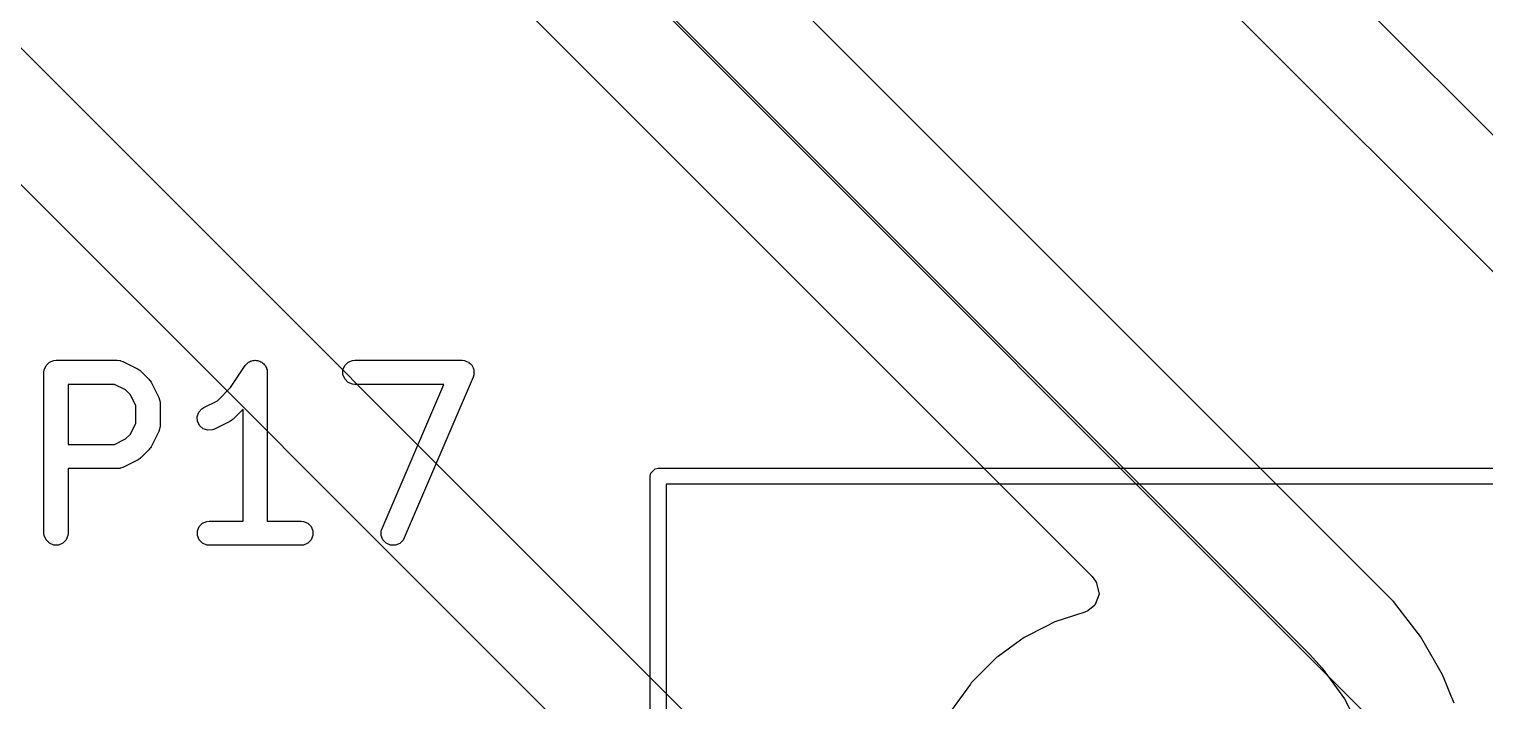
# Model space of a CAD drawing. Header units: inches. Extents: x 1.3 to 5.24, y -7.03 to -1.12.
# Drawn here: x 4.5472 to 4.9035, y -6.4172 to -6.2528 of the extents above; entities that cross this region are included whole.
import ezdxf

# ---------------------------------------------------------------- set-up
doc = ezdxf.new("R2010")
doc.units = ezdxf.units.IN
doc.header["$MEASUREMENT"] = 0
for name, color, linetype, true_color in [('B.Cu', 153, 'CONTINUOUS', 0x4d7fc4), ('F.Cu', 13, 'CONTINUOUS', 0xc83434), ('F.Silkscreen', 41, 'CONTINUOUS', 0xf2eda1)]:
    doc.layers.add(name, color=color, linetype=linetype, true_color=true_color)

msp = doc.modelspace()

# ---------------------------------------------------------------- linework, layer by layer
at = {"layer": 'B.Cu', "linetype": 'CONTINUOUS'}
for p, q in [((4.99959, -6.37294), (4.51966, -5.89301)), ((4.49409, -5.90088), (4.99152, -6.3983)), ((4.93634, -6.48231), (4.41008, -5.95606)), ((4.38999, -5.9694), (4.80737, -6.38678)), ((4.80737, -6.38678), (4.8082, -6.38789)), ((4.8082, -6.38789), (4.80844, -6.38832)), ((4.80905, -6.39106), (4.80809, -6.39364)), ((4.80844, -6.38832), (4.80846, -6.38837)), ((4.80846, -6.38837), (4.80905, -6.39106)), ((4.80801, -6.39374), (4.80635, -6.39515)), ((4.80809, -6.39364), (4.80801, -6.39374)), ((4.80809, -6.39364), (4.80809, -6.39364)), ((4.79822, -6.39788), (4.79605, -6.39898)), ((4.80282, -6.39638), (4.79822, -6.39788)), ((4.80554, -6.3955), (4.80282, -6.39638)), ((4.80628, -6.39519), (4.80554, -6.3955)), ((4.80635, -6.39515), (4.80628, -6.39519)), ((4.7907, -6.4017), (4.78805, -6.40363)), ((4.79605, -6.39898), (4.7907, -6.4017)), ((4.7907, -6.4017), (4.7907, -6.4017)), ((4.78805, -6.40363), (4.78435, -6.40632)), ((4.78805, -6.40363), (4.78805, -6.40363)), ((4.78406, -6.40648), (4.77775, -6.4128)), ((4.78435, -6.40632), (4.78406, -6.40648)), ((4.77775, -6.4128), (4.77758, -6.41309)), ((4.77579, -6.41555), (4.77297, -6.41944)), ((4.77758, -6.41309), (4.77579, -6.41555)), ((4.77579, -6.41555), (4.77579, -6.41555))]:
    msp.add_line(p, q, dxfattribs=at)
at = {"layer": 'F.Cu', "linetype": 'CONTINUOUS'}
for p, q in [((4.57916, -6.12438), (4.86054, -6.40576)), ((4.88109, -6.39287), (4.65017, -6.16196)), ((4.77702, -6.48927), (4.51294, -6.2252)), ((4.50487, -6.25056), (4.722, -6.46769)), ((4.88769, -6.40147), (4.88109, -6.39287)), ((4.88109, -6.39287), (4.88109, -6.39287)), ((4.88109, -6.39287), (4.88109, -6.39287)), ((4.88109, -6.39287), (4.88109, -6.39287)), ((4.89144, -6.40798), (4.88769, -6.40147)), ((4.88769, -6.40147), (4.88769, -6.40147)), ((4.86054, -6.40576), (4.86368, -6.40916)), ((4.86368, -6.40916), (4.86913, -6.41666)), ((4.89311, -6.41086), (4.89144, -6.40798)), ((4.89144, -6.40798), (4.89144, -6.40798)), ((4.89408, -6.41322), (4.89311, -6.41086)), ((4.89525, -6.41604), (4.89408, -6.41322)), ((4.89538, -6.41634), (4.89525, -6.41604)), ((4.89596, -6.41775), (4.89538, -6.41634)), ((4.86913, -6.41666), (4.87334, -6.42491))]:
    msp.add_line(p, q, dxfattribs=at)
at = {"layer": 'F.Silkscreen', "linetype": 'CONTINUOUS'}
for p, q in [((4.55135, -6.33516), (4.55217, -6.33435)), ((4.55217, -6.33435), (4.55323, -6.33391)), ((4.55323, -6.33391), (4.55381, -6.33385)), ((4.55381, -6.33385), (4.5688, -6.33385)), ((4.5688, -6.33385), (4.56938, -6.33391)), ((4.56938, -6.33391), (4.56948, -6.33395)), ((4.56948, -6.33395), (4.56958, -6.33396)), ((4.56958, -6.33396), (4.57012, -6.33416)), ((4.57012, -6.33416), (4.57387, -6.33604)), ((4.6007, -6.33456), (4.60091, -6.33435)), ((4.60091, -6.33435), (4.60118, -6.33424)), ((4.60118, -6.33424), (4.60142, -6.33408)), ((4.60142, -6.33408), (4.6017, -6.33402)), ((4.6017, -6.33402), (4.60197, -6.33391)), ((4.60197, -6.33391), (4.60226, -6.33391)), ((4.60226, -6.33391), (4.60255, -6.33385)), ((4.60255, -6.33385), (4.60283, -6.33391)), ((4.60283, -6.33391), (4.60313, -6.33391)), ((4.60313, -6.33391), (4.60339, -6.33402)), ((4.60339, -6.33402), (4.60368, -6.33407)), ((4.60368, -6.33407), (4.60392, -6.33424)), ((4.60392, -6.33424), (4.60419, -6.33435)), ((4.60419, -6.33435), (4.60439, -6.33455)), ((4.62447, -6.33516), (4.62528, -6.33435)), ((4.62528, -6.33435), (4.62635, -6.33391)), ((4.62635, -6.33391), (4.62692, -6.33385)), ((4.62692, -6.33385), (4.65317, -6.33385)), ((4.65317, -6.33385), (4.65374, -6.33391)), ((4.65374, -6.33391), (4.65376, -6.33391)), ((4.65376, -6.33391), (4.65378, -6.33392)), ((4.65378, -6.33392), (4.65429, -6.33413)), ((4.65429, -6.33413), (4.65481, -6.33435)), ((4.65481, -6.33435), (4.65482, -6.33436)), ((4.65482, -6.33436), (4.65484, -6.33437)), ((4.65484, -6.33437), (4.65523, -6.33477)), ((4.55085, -6.3368), (4.55091, -6.33623)), ((4.55085, -6.37617), (4.55085, -6.3368)), ((4.55091, -6.33623), (4.55135, -6.33516)), ((4.57387, -6.33604), (4.57412, -6.33619)), ((4.57412, -6.33619), (4.57419, -6.33622)), ((4.57419, -6.33622), (4.57427, -6.33629)), ((4.57427, -6.33629), (4.57436, -6.33635)), ((4.57436, -6.33635), (4.57441, -6.3364)), ((4.57441, -6.3364), (4.57464, -6.33659)), ((4.57464, -6.33659), (4.57652, -6.33847)), ((4.59651, -6.34055), (4.60009, -6.33517)), ((4.60009, -6.33517), (4.60009, -6.33516)), ((4.60009, -6.33516), (4.60009, -6.33516)), ((4.60009, -6.33516), (4.6001, -6.33516)), ((4.6001, -6.33516), (4.60046, -6.33472)), ((4.60046, -6.33472), (4.6007, -6.33456)), ((4.60439, -6.33455), (4.60464, -6.33471)), ((4.60464, -6.33471), (4.6048, -6.33496)), ((4.6048, -6.33496), (4.605, -6.33516)), ((4.605, -6.33516), (4.60512, -6.33543)), ((4.60512, -6.33543), (4.60528, -6.33567)), ((4.60528, -6.33567), (4.60533, -6.33596)), ((4.60533, -6.33596), (4.60545, -6.33623)), ((4.60545, -6.33623), (4.6055, -6.3368)), ((4.6055, -6.3368), (4.6055, -6.3368)), ((4.6055, -6.3368), (4.6055, -6.3368)), ((4.6055, -6.3368), (4.6055, -6.3368)), ((4.6055, -6.3368), (4.6055, -6.37322)), ((4.62403, -6.33623), (4.62447, -6.33516)), ((4.62403, -6.33738), (4.62403, -6.33623)), ((4.62447, -6.33844), (4.62403, -6.33738)), ((4.65588, -6.33797), (4.63901, -6.37734)), ((4.65523, -6.33477), (4.65562, -6.33516)), ((4.65562, -6.33516), (4.65563, -6.33518)), ((4.65563, -6.33518), (4.65564, -6.33519)), ((4.65564, -6.33519), (4.65585, -6.33571)), ((4.65585, -6.33571), (4.65606, -6.33623)), ((4.65606, -6.33742), (4.65588, -6.33797)), ((4.65606, -6.33623), (4.65606, -6.33625)), ((4.65606, -6.33625), (4.65607, -6.33626)), ((4.65607, -6.33626), (4.65606, -6.33682)), ((4.65606, -6.33682), (4.65606, -6.33738)), ((4.65606, -6.33738), (4.65606, -6.3374)), ((4.65606, -6.3374), (4.65606, -6.33742)), ((4.56811, -6.33976), (4.55676, -6.33976)), ((4.55676, -6.33976), (4.55676, -6.35447)), ((4.5708, -6.34111), (4.56811, -6.33976)), ((4.572, -6.3423), (4.5708, -6.34111)), ((4.57652, -6.33847), (4.5767, -6.33869)), ((4.5767, -6.33869), (4.57676, -6.33874)), ((4.57676, -6.33874), (4.57682, -6.33883)), ((4.57682, -6.33883), (4.57688, -6.33891)), ((4.57688, -6.33891), (4.57691, -6.33898)), ((4.57691, -6.33898), (4.57707, -6.33923)), ((4.57707, -6.33923), (4.57894, -6.34298)), ((4.5933, -6.34375), (4.59651, -6.34055)), ((4.62528, -6.33926), (4.62447, -6.33844)), ((4.62635, -6.3397), (4.62528, -6.33926)), ((4.62692, -6.33976), (4.62635, -6.3397)), ((4.64869, -6.33976), (4.62692, -6.33976)), ((4.63358, -6.37501), (4.64869, -6.33976)), ((4.57335, -6.345), (4.572, -6.3423)), ((4.57335, -6.34923), (4.57335, -6.345)), ((4.57894, -6.34298), (4.57915, -6.34352)), ((4.57915, -6.34352), (4.57916, -6.34363)), ((4.57916, -6.34363), (4.5792, -6.34373)), ((4.5792, -6.34373), (4.57926, -6.3443)), ((4.57926, -6.3443), (4.57926, -6.34993)), ((4.58998, -6.34541), (4.5933, -6.34375)), ((4.58837, -6.34768), (4.58874, -6.34659)), ((4.58845, -6.34883), (4.58837, -6.34768)), ((4.58874, -6.34659), (4.58949, -6.34572)), ((4.58949, -6.34572), (4.58998, -6.34541)), ((4.59662, -6.34866), (4.59637, -6.34882)), ((4.59669, -6.34863), (4.59662, -6.34866)), ((4.59677, -6.34857), (4.59669, -6.34863)), ((4.59686, -6.34851), (4.59677, -6.34857)), ((4.59691, -6.34845), (4.59686, -6.34851)), ((4.59714, -6.34827), (4.59691, -6.34845)), ((4.5996, -6.34581), (4.59714, -6.34827)), ((4.5996, -6.37322), (4.5996, -6.34581)), ((4.5708, -6.35312), (4.572, -6.35193)), ((4.572, -6.35193), (4.57335, -6.34923)), ((4.57894, -6.35125), (4.57707, -6.355)), ((4.57915, -6.35071), (4.57894, -6.35125)), ((4.57916, -6.3506), (4.57915, -6.35071)), ((4.5792, -6.3505), (4.57916, -6.3506)), ((4.57926, -6.34993), (4.5792, -6.3505)), ((4.58897, -6.34986), (4.58845, -6.34883)), ((4.58984, -6.35062), (4.58897, -6.34986)), ((4.59093, -6.35098), (4.58984, -6.35062)), ((4.59208, -6.3509), (4.59093, -6.35098)), ((4.59262, -6.35069), (4.59208, -6.3509)), ((4.59637, -6.34882), (4.59262, -6.35069)), ((4.55676, -6.35447), (4.56811, -6.35447)), ((4.56811, -6.35447), (4.5708, -6.35312)), ((4.57652, -6.35576), (4.57464, -6.35764)), ((4.5767, -6.35554), (4.57652, -6.35576)), ((4.57676, -6.35549), (4.5767, -6.35554)), ((4.57682, -6.3554), (4.57676, -6.35549)), ((4.57688, -6.35532), (4.57682, -6.3554)), ((4.57691, -6.35525), (4.57688, -6.35532)), ((4.57707, -6.355), (4.57691, -6.35525)), ((4.57387, -6.35819), (4.57012, -6.36007)), ((4.57412, -6.35804), (4.57387, -6.35819)), ((4.57419, -6.35801), (4.57412, -6.35804)), ((4.57427, -6.35794), (4.57419, -6.35801)), ((4.57436, -6.35788), (4.57427, -6.35794)), ((4.57441, -6.35783), (4.57436, -6.35788)), ((4.57464, -6.35764), (4.57441, -6.35783)), ((4.5688, -6.36038), (4.55676, -6.36038)), ((4.55676, -6.36038), (4.55676, -6.37617)), ((4.56938, -6.36032), (4.5688, -6.36038)), ((4.56948, -6.36028), (4.56938, -6.36032)), ((4.56958, -6.36027), (4.56948, -6.36028)), ((4.57012, -6.36007), (4.56958, -6.36027)), ((4.69921, -6.36224), (4.69936, -6.36148)), ((4.69921, -6.95279), (4.69921, -6.36224)), ((4.69936, -6.36148), (4.70043, -6.36042)), ((4.70043, -6.36042), (4.70118, -6.36027)), ((4.70118, -6.36027), (5.09488, -6.36027)), ((4.70315, -6.36421), (4.70315, -6.95082)), ((5.09291, -6.36421), (4.70315, -6.36421)), ((4.58966, -6.37372), (4.59073, -6.37328)), ((4.59073, -6.37328), (4.5913, -6.37322)), ((4.5913, -6.37322), (4.5996, -6.37322)), ((4.6055, -6.37322), (4.6138, -6.37322)), ((4.6138, -6.37322), (4.61437, -6.37328)), ((4.61437, -6.37328), (4.61544, -6.37372)), ((4.55091, -6.37675), (4.55085, -6.37617)), ((4.55135, -6.37781), (4.55091, -6.37675)), ((4.5567, -6.37675), (4.55626, -6.37781)), ((4.55676, -6.37617), (4.5567, -6.37675)), ((4.58841, -6.3756), (4.58885, -6.37453)), ((4.58841, -6.37675), (4.58841, -6.3756)), ((4.58885, -6.37781), (4.58841, -6.37675)), ((4.58885, -6.37453), (4.58966, -6.37372)), ((4.61544, -6.37372), (4.61625, -6.37453)), ((4.61625, -6.37453), (4.61669, -6.3756)), ((4.61669, -6.37675), (4.61625, -6.37781)), ((4.61669, -6.3756), (4.61669, -6.37675)), ((4.63339, -6.37671), (4.63341, -6.37556)), ((4.63382, -6.37778), (4.63339, -6.37671)), ((4.63341, -6.37556), (4.63358, -6.37501)), ((4.55217, -6.37863), (4.55135, -6.37781)), ((4.55323, -6.37907), (4.55217, -6.37863)), ((4.55438, -6.37907), (4.55323, -6.37907)), ((4.55545, -6.37863), (4.55438, -6.37907)), ((4.55626, -6.37781), (4.55545, -6.37863)), ((4.58966, -6.37863), (4.58885, -6.37781)), ((4.59073, -6.37907), (4.58966, -6.37863)), ((4.5913, -6.37913), (4.59073, -6.37907)), ((4.6138, -6.37913), (4.5913, -6.37913)), ((4.61437, -6.37907), (4.6138, -6.37913)), ((4.61544, -6.37863), (4.61437, -6.37907)), ((4.61625, -6.37781), (4.61544, -6.37863)), ((4.63463, -6.37861), (4.63382, -6.37778)), ((4.63568, -6.37906), (4.63463, -6.37861)), ((4.63684, -6.37908), (4.63568, -6.37906)), ((4.63791, -6.37865), (4.63684, -6.37908)), ((4.63873, -6.37784), (4.63791, -6.37865)), ((4.63901, -6.37734), (4.63873, -6.37784))]:
    msp.add_line(p, q, dxfattribs=at)

doc.saveas('drawing.dxf')
